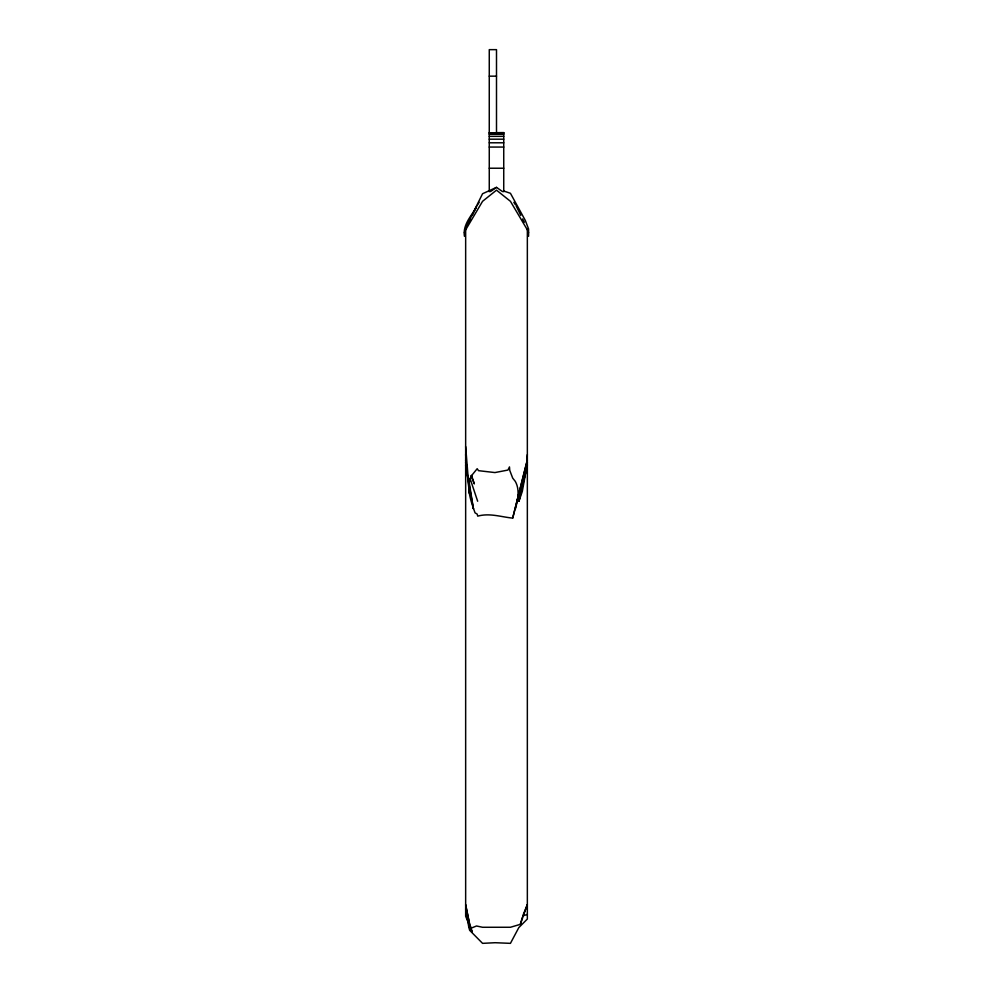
<?xml version="1.0" encoding="UTF-8"?>
<svg xmlns="http://www.w3.org/2000/svg" width="993" height="993" viewBox="0 0 993 993"><rect width="100%" height="100%" fill="white"/><g stroke="black" fill="none" stroke-linecap="round" stroke-linejoin="round"><path stroke-width="1.49" d="M526.824 459.114L527.345 454.583M526.712 466.66L527.345 462.08L526.786 465.109M526.749 468.634L527.345 465.63M518.929 501.242L527.345 463.868L522.281 491.51L518.929 501.242L527.345 465.345M515.305 509.335C517.701 500.398 520.096 489.959 515.305 481.394L512.698 478.117L509.744 470.372L509.483 466.909L507.944 470.061L494.936 472.569L478.502 470.67L477.186 468.708L471.601 475.585C465.506 487.364 471.017 501.291 475.039 512.847L477.186 514.089L477.72 516.124C489.797 512.847 500.869 516.931 512.698 518.11L527.345 459.945L512.698 518.085M467.306 914.665L465.655 908.843L468.783 927.077L470.496 928.418L476.528 925.985L482.561 927.276L510.439 927.263L520.344 924.346L522.318 917.358M520.344 924.346L527.345 904.536L522.715 915.968L527.345 914.379M464.426 232.71L466.015 228.787M472.234 215.394L476.851 205.874M465.655 227.869L482.561 193.734L496.5 187.367L502.545 191.612M468.659 222.258L470.409 218.957M476.094 207.909C470.67 216.524 462.676 225.225 464.426 236.26M477.633 204.695L479.172 202.324M490.455 191.612L496.5 187.367M489.264 76.163L496.5 76.163M496.5 132.665L503.736 132.59L503.736 191.761M489.264 132.851L503.736 132.851M489.264 133.012L503.736 133.012M489.264 134.266L503.736 134.266M489.264 136.339L503.736 136.339M489.264 139.194L503.736 139.194M489.264 142.793L503.736 142.793M489.264 147.063L503.736 147.063M489.264 168.227L503.736 168.227M503.488 190.929L510.439 193.3L525.285 220.384L528.574 228.986L528.574 236.26M513.828 202.324L515.367 204.695M522.591 218.957L524.341 222.258M516.149 205.874L520.766 215.394M468.944 924.185L465.655 916.254L465.655 229.867L482.561 201.318L496.5 190.147L510.439 201.318L527.345 229.867L527.345 919.034L518.793 927.623L510.439 943.35L495.147 942.717L482.561 943.35L469.652 930.292L468.783 927.077M470.037 926.841L472.234 932.129L470.595 926.308M526.985 228.787L528.574 232.71M471.079 475.498L474.319 483.914L471.588 475.498M467.095 469.652L465.655 465.345L468.075 478.862M469.974 478.266L477.658 501.242M465.655 905.256L470.496 928.418L465.655 904.536M465.655 465.63L466.201 468.634M468.609 481.866L473.425 508.888L469.056 481.357M466.164 465.109L465.655 462.08L466.139 466.623M467.12 469.13L465.655 459.945L469.428 493.36L465.655 446.602M466.189 460.628L465.655 454.583L466.214 461.981M496.5 132.851L496.5 49.65L489.264 49.65L489.264 191.761"/></g></svg>
